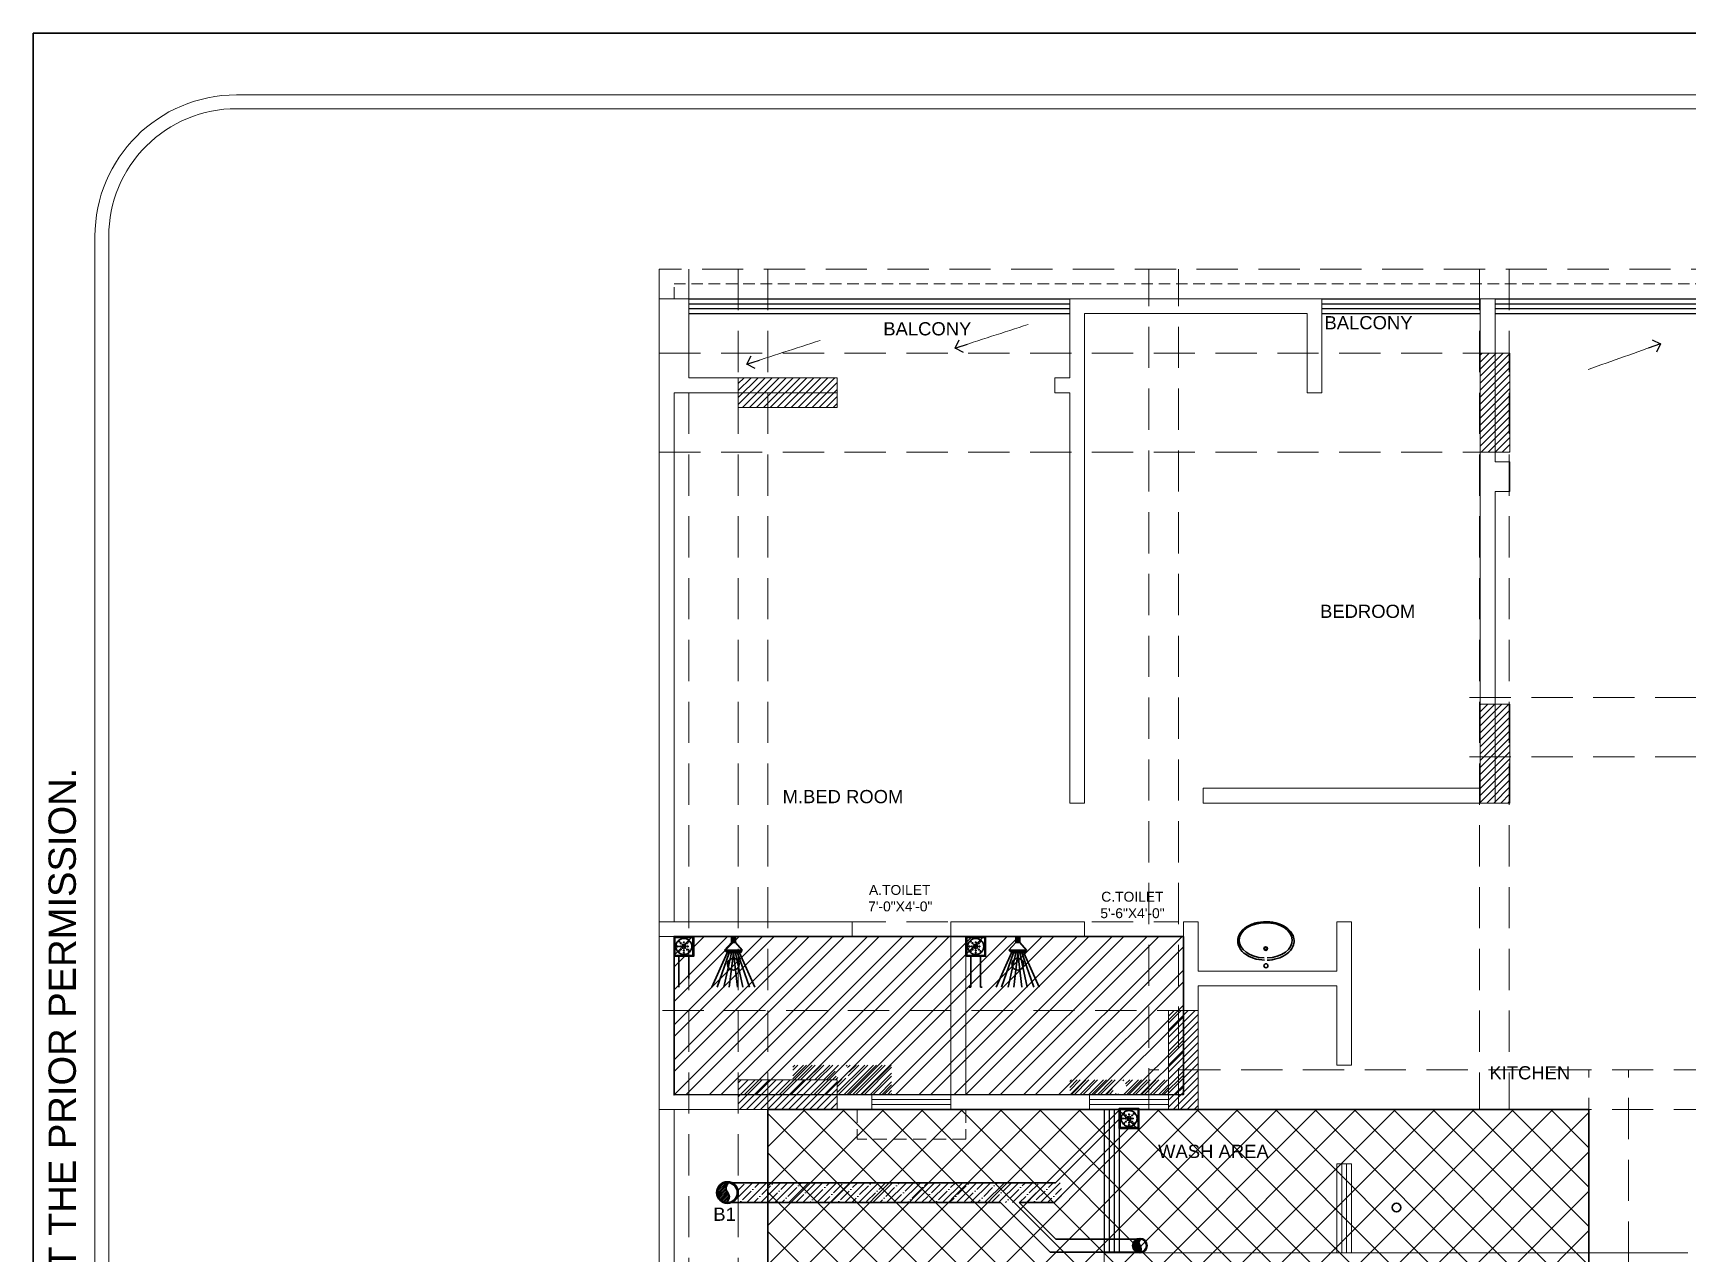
# Model space of a CAD drawing. Header units: inches. Extents: x 1807 to 67852, y 1160 to 20242.
# Drawn here: x 16490 to 16992, y 9468 to 9839 of the extents above; entities that cross this region are included whole.
import ezdxf

# ---------------------------------------------------------------- set-up
doc = ezdxf.new("R2010")
doc.units = ezdxf.units.IN
doc.header["$MEASUREMENT"] = 0
doc.linetypes.add('DASHED', pattern=[0.75, 0.5, -0.25])
doc.layers.get('0').update_dxf_attribs({"lineweight": 20})
for name, color, linetype, lineweight in [('$TD_AUDIT_GENERATED_(67B1F)', 8, 'Continuous', 15), ('3 P.V.C. PIPE', 232, 'Continuous', 30), ('4 upvc pip', 5, 'Continuous', 30), ('4 upvc pip hatch', 6, 'Continuous', 5), ('4. UPCV', 6, 'Continuous', 30), ('A-HATCH', 252, 'Continuous', 13), ('Bathing', 3, 'Continuous', 30), ('BLOCK', 7, 'Continuous', 0), ('column_01', 7, 'Continuous', 18), ('Dummy wall', 8, 'Continuous', 18), ('HATCH', 8, 'Continuous', 0), ('N.WALL', 7, 'Continuous', 25), ('PROJ.', 8, 'DASHED', 20), ('RAILING', 8, 'Continuous', 25), ('SUNK', 216, 'Continuous', 30), ('SUNK HTACH', 165, 'Continuous', 15), ('wall', 7, 'Continuous', 20), ('WINDOW', 8, 'Continuous', 15)]:
    doc.layers.add(name, color=color, linetype=linetype, lineweight=lineweight)
doc.layers.add('K.Text', color=7, linetype='Continuous')
doc.styles.add('Krupalu', font='arial.ttf', dxfattribs={"height": 8})
doc.styles.add('Krupalu 1', font='arial.ttf')
doc.dimstyles.new('Krupalu', dxfattribs={"dimtxt": 4, "dimasz": 4, "dimexe": 0, "dimexo": 0, "dimgap": 0.09, "dimtad": 0, "dimtoh": 1, "dimdec": 0, "dimzin": 3, "dimdsep": 46, "dimlunit": 4, "dimtxsty": 'Krupalu', "dimblk": 'DOTSMALL', "dimcen": 0, "dimse1": 1, "dimse2": 1, "dimclrd": 256, "dimclre": 256, "dimclrt": 7, "dimadec": 0, "dimazin": 0, "dimtfac": 1, "dimtdec": 0, "dimtofl": 0, "dimtmove": 1, "dimatfit": 0, "dimldrblk": 'OPEN90', "dimfxl": 1, "dimtolj": 1, "dimtzin": 0, "dimlwd": -1, "dimarcsym": 0})
pattern_1 = [(45, (-2883.811179141252, 0), (-1.060660171779821, 1.060660171779821), [])]
pattern_2 = [(45, (4642.928003148758, -82036.0392067075), (-1.325825214724774, 1.325825214724774), []), (45, (4643.811886623909, -82036.0392067075), (-1.325825214724774, 1.325825214724774), [])]

# ---------------------------------------------------------------- blocks, each defined once
blk = doc.blocks.new('dfhtutrut')
at = {"layer": 'HATCH'}
h = blk.add_hatch(dxfattribs=at)
h.set_pattern_fill('ANSI31', color=256, scale=12, style=0)
h.set_pattern_definition(pattern_1)
h.paths.add_polyline_path([(142340.4278705583, -629915.9774987833), (142340.4278710247, -629945.9774988303), (142349.4278710316, -629945.9774987324), (142349.4278705598, -629915.9774986686)])
h = blk.add_hatch(dxfattribs=at)
h.set_pattern_fill('ANSI31', color=256, scale=12, style=0)
h.set_pattern_definition(pattern_1)
h.paths.add_polyline_path([(142115.4290200328, -629932.4774959385), (142145.4290200799, -629932.4774954678), (142145.4290199807, -629923.4774954608), (142115.4290199169, -629923.477495937)])
h = blk.add_hatch(dxfattribs=at)
h.set_pattern_fill('ANSI31', color=256, scale=12, style=0)
h.set_pattern_definition(pattern_1)
h.paths.add_polyline_path([(142349.4290195126, -630052.4774951002), (142349.4290190463, -630022.4774950532), (142340.4290190393, -630022.4774951511), (142340.4290195111, -630052.4774952149)])
h = blk.add_hatch(dxfattribs=at)
h.set_pattern_fill('ANSI31', color=256, scale=12, style=0)
h.set_pattern_definition(pattern_1)
h.paths.add_polyline_path([(142254.9290174193, -630145.4797899831), (142254.9290169529, -630115.4797899361), (142245.929016946, -630115.479790034), (142245.9290174178, -630145.4797900978)])
h = blk.add_hatch(dxfattribs=at)
h.set_pattern_fill('ANSI31', color=256, scale=12, style=0)
h.set_pattern_definition(pattern_1)
h.paths.add_polyline_path([(142115.4306761258, -630145.4774958038), (142145.4306761728, -630145.4774953331), (142145.4306760736, -630136.4774953261), (142115.4306760098, -630136.4774958023)])
at = {"layer": 'column_01'}
for points in [[(142340.4278705583, -629915.9774987833), (142340.4278710247, -629945.9774988303), (142349.4278710316, -629945.9774987324), (142349.4278705598, -629915.9774986686)], [(142115.4290200328, -629932.4774959385), (142145.4290200799, -629932.4774954678), (142145.4290199807, -629923.4774954608), (142115.4290199169, -629923.477495937)], [(142349.4290195126, -630052.4774951002), (142349.4290190463, -630022.4774950532), (142340.4290190393, -630022.4774951511), (142340.4290195111, -630052.4774952149)], [(142254.9290174193, -630145.4797899831), (142254.9290169529, -630115.4797899361), (142245.929016946, -630115.479790034), (142245.9290174178, -630145.4797900978)], [(142115.4306761258, -630145.4774958038), (142145.4306761728, -630145.4774953331), (142145.4306760736, -630136.4774953261), (142115.4306760098, -630136.4774958023)]]:
    blk.add_lwpolyline(points, close=True, dxfattribs=at)
blk = doc.blocks.new('Shower')
at = {"layer": 'Bathing'}
h = blk.add_hatch(color=256, dxfattribs=at)
h.paths.add_polyline_path([(60267.41833196791, -3620.431860871338), (60268.65211769909, -3620.431860871395), (60268.65211769909, -3618.635292511739), (60267.4183319679, -3618.635292511768)])
h.paths.add_polyline_path([(60270.15766957924, -3623.625805427511), (60270.72500750469, -3622.804406799856), (60265.34544216232, -3622.804406799798), (60266.14786777544, -3623.625805427511)])
at = {"layer": 'Bathing', "ltscale": 3}
for p, q in [((60266.14786777544, -3623.625805427511), (60261.50000510409, -3633.999999717096)), ((60266.7830998716, -3623.625805427511), (60263.15139451563, -3633.999999717096)), ((60267.4183319679, -3623.625805427511), (60265.16633575584, -3633.999999717096)), ((60267.4183319679, -3620.431860871395), (60265.34544216236, -3622.804406799798)), ((60265.34544216236, -3622.804406799798), (60266.14786777544, -3623.625805427511)), ((60270.72500750468, -3622.804406799856), (60265.34544216236, -3622.804406799798)), ((60266.14786777544, -3623.625805427511), (60270.15766957925, -3623.625805427511)), ((60268.03522483353, -3623.625805427511), (60266.80128588562, -3633.999999717096)), ((60267.4183319679, -3620.431860871395), (60267.4183319679, -3618.635292511739)), ((60268.65211769909, -3618.635292511739), (60267.4183319679, -3618.635292511739)), ((60268.65211769898, -3618.635292511739), (60267.4183319679, -3618.635292511768)), ((60268.65211769909, -3620.431860871395), (60267.4183319679, -3620.431860871395)), ((60268.65211769898, -3620.431860871395), (60267.4183319679, -3620.431860871338)), ((60268.03522483352, -3623.625805427511), (60269.26916378141, -3633.999999717096)), ((60268.65211769909, -3620.431860871395), (60268.65211769909, -3618.635292511739)), ((60268.65211769909, -3620.431860871395), (60270.72500750473, -3622.804406799798)), ((60268.65211769914, -3623.625805427511), (60270.90411391117, -3633.999999717096)), ((60269.28734979543, -3623.625805427511), (60272.91905515142, -3633.999999717096)), ((60269.92258189157, -3623.625805427511), (60274.57044456293, -3633.999999717096)), ((60270.15766957925, -3623.625805427511), (60270.72500750473, -3622.804406799798))]:
    blk.add_line(p, q, dxfattribs=at)
for points in [[(60267.41833196787, -3620.431860871395), (60265.34544216223, -3622.804406799798)], [(60270.72500750468, -3622.804406799856), (60268.65211769898, -3620.431860871395)]]:
    blk.add_lwpolyline(points, dxfattribs=at)
blk.add_circle((60268.03522483353, -3627.043608548456), 1.779722321782173, dxfattribs=at)
blk = doc.blocks.new('rwrwq')
at = {"layer": 'Bathing'}
for points in [[(19894.37203204799, -3202.340139237341), (19894.37203204799, -3196.340139237341), (19900.37203204799, -3196.340139237341), (19900.37203204799, -3202.340139237341)], [(19894.64703204798, -3202.065139237201), (19894.64703204798, -3196.615139237247), (19900.09703204799, -3196.615139237247), (19900.09703204799, -3202.065139237201)]]:
    blk.add_lwpolyline(points, close=True, dxfattribs=at)
for centre, radius in [((19897.37203204799, -3199.340139237355), 2.421044871691265), ((19895.50019133168, -3199.340139237355), 0.1287538472970482), ((19895.92520902531, -3197.893316214764), 0.1287538472970482), ((19895.92520902531, -3200.786962259974), 0.1287538472970482), ((19896.22368872772, -3199.340139237355), 0.1287538472970482), ((19896.41583037584, -3198.383937565223), 0.1287538472970482), ((19896.41583037584, -3200.296340909472), 0.1287538472970482), ((19896.86680024385, -3199.340139237355), 0.1287538472970482), ((19896.93864527541, -3198.906752464658), 0.1287538472970482), ((19896.93864527541, -3199.773526009761), 0.1287538472970482), ((19897.37203204799, -3198.109556690519), 0.1287538472970482), ((19897.37203204799, -3198.109556690519), 0.1287538472970482), ((19897.37203204799, -3198.83381198644), 0.1287538472970482), ((19897.37203204799, -3198.83381198644), 0.1287538472970482), ((19897.37203204799, -3199.340139237355), 0.1287538472970482), ((19897.37203204799, -3199.846466488007), 0.1287538472970482), ((19897.37203204799, -3199.846466488007), 0.1287538472970482), ((19897.37203204799, -3200.570721783957), 0.1287538472970482), ((19897.37203204799, -3200.570721783957), 0.1287538472970482), ((19897.37203204799, -3201.278879867829), 0.1287538472970482), ((19897.37203204799, -3201.278879867829), 0.1287538472970482), ((19897.80541882057, -3198.906752464658), 0.1287538472970482), ((19897.80541882057, -3199.773526009761), 0.1287538472970482), ((19897.8772638521, -3199.340139237355), 0.1287538472970482), ((19898.32823372013, -3198.383937565223), 0.1287538472970482), ((19898.32823372013, -3200.296340909472), 0.1287538472970482), ((19898.52037536825, -3199.340139237355), 0.1287538472970482), ((19898.81885507066, -3197.893316214764), 0.1287538472970482), ((19898.81885507066, -3200.786962259974), 0.1287538472970482)]:
    blk.add_circle(centre, radius, dxfattribs=at)
blk = doc.blocks.new('_DotSmall')
at = {"color": 0, "linetype": 'ByBlock', "const_width": 0.5}
blk.add_lwpolyline([(-0.0625, 0, 1), (0.0625, 0, 1)], format="xyb", close=True, dxfattribs=at)
blk = doc.blocks.new('_Open90')
at = {"color": 0, "linetype": 'ByBlock', "lineweight": -2}
for p, q in [((0, 0), (-1, 0)), ((-0.5, 0.5), (0, 0)), ((0, 0), (-0.5, -0.5))]:
    blk.add_line(p, q, dxfattribs=at)
blk = doc.blocks.new('zw$137B')
at = {"layer": '$TD_AUDIT_GENERATED_(67B1F)', "linetype": 'DASHED', "lineweight": -2, "ltscale": 25}
for p, q in [((-134.9988518412865, 94.49999984470196), (-572.9988513979188, 94.49999984470196)), ((-572.9988513979188, 94.49999984470196), (-572.9988513979188, -1139.999999958207)), ((-563.9988513979188, 94.49999984470196), (-563.9988513979188, -1139.999999958207)), ((-548.9999999417341, 94.49999984470196), (-548.9999999417341, -270.0013424876379)), ((-539.9999999417341, 94.49999984470196), (-539.9999999417341, -270.0013424876379)), ((-424.5, -160.4999999729916), (-424.5, 94.50219975970685)), ((-415.5, -160.4999999729916), (-415.5, 94.49999984470196)), ((-324.1917647850642, 94.49999984470196), (-324.1917647850642, -160.4999999729916)), ((-315.1917647850642, 94.49999984470196), (-315.1917647850642, -160.4999999729916)), ((-134.9988518412865, 85.49999984470196), (-572.9988513979188, 85.49999984470196)), ((328.5000001885055, -148.4999999729916), (-424.5, -148.4999999729916)), ((328.5000001885055, -160.4999999729916), (-424.5, -160.4999999729916))]:
    blk.add_line(p, q, dxfattribs=at)
at = {"layer": '$TD_AUDIT_GENERATED_(67B1F)', "color": 3, "linetype": 'DASHED', "lineweight": -2, "ltscale": 25}
for p, q in [((-327.1917647850642, -35.50000000023283), (-134.9988518412865, -35.50000000023283)), ((-327.1917647850642, -53.50000000023283), (-134.9988518412865, -53.50000000023283))]:
    blk.add_line(p, q, dxfattribs=at)
at = {"layer": '$TD_AUDIT_GENERATED_(67B1F)', "linetype": 'DASHED', "lineweight": -2, "ltscale": 25}
for points in [[(-572.9988513979188, 69.00219929416198), (-314.9988508544775, 69.0022035825532)], [(-572.9988513979188, 38.99999257130548), (-315.0000000000146, 38.99999685969669)], [(-572.9988513979188, -103.5011473769555), (-415.5, -103.5011473769555)], [(-572.9988513979188, -108.0011473769555), (-415.5, -108.0011473769555)], [(-409.5000013254758, -130.498852299992), (-572.9988513979188, -130.4988544629887)], [(-290.9988480072061, -1144.500574246282), (-290.9988480072061, -148.4999999729916)], [(-278.9988480072061, -1144.500574246282), (-278.9988480072061, -148.4999999729916)], [(-409.4988505589718, -160.4988525822992), (-572.9988513979188, -160.5015423175646)]]:
    blk.add_lwpolyline(points, dxfattribs=at)

msp = doc.modelspace()

# ---------------------------------------------------------------- hatches: boundary and pattern name
at = {"layer": '4 upvc pip hatch', "ltscale": 10}
h = msp.add_hatch(dxfattribs=at)
h.set_pattern_fill('ANSI31', color=256, scale=3, style=0)
h.set_pattern_definition([(45.00000000000001, (-46983.61509418753, -131239.0023688299), (-0.2651650429449554, 0.2651650429449554), [])])
edge = h.paths.add_edge_path()
edge.add_spline(control_points=[(16700.7685501268, 9483.967109088162), (16701.18523922637, 9484.531049465311), (16702.20978645414, 9485.91765533075), (16699.94065027278, 9487.975193925102), (16700.93150997032, 9489.372502836532), (16701.3331161691, 9489.938847316736)], knot_values=[0, 0, 0, 0, 1.259254292856843, 3.096230486813582, 4.348223097679245, 4.348223097679245, 4.348223097679245, 4.348223097679245], degree=3, periodic=0)
edge.add_arc((16700.98113017746, 9486.959567896864), 3, 83.26204288133455, 180)
edge.add_arc((16700.98113017746, 9486.959567896864), 3, 180, 265.9366147680938)
at = {"layer": '4 upvc pip hatch'}
h = msp.add_hatch(dxfattribs=at)
h.set_pattern_fill('ANSI35', color=256, scale=12, style=0)
h.set_pattern_definition([(45, (-7059.60635938761, 282.4769498079531), (-2.121320343559642, 2.121320343559643), []), (45, (-7057.485039047609, 282.4769498079531), (-2.121320343559642, 2.121320343559643), [3.75, -0.75, 0, -0.75])])
h.paths.add_polyline_path([(16704.28113017746, 9483.94367200283), (16802.32178711617, 9483.94367200283), (16802.32178711617, 9489.94367200283), (16704.28113017746, 9489.94367200283)])
at = {"layer": '4 upvc pip hatch', "ltscale": 10}
h = msp.add_hatch(dxfattribs=at)
h.set_pattern_fill('ANSI31', color=256, scale=2, style=0)
h.set_pattern_definition([(45.00000000000001, (-25630.32159707804, -84346.43306730335), (-0.1767766952966369, 0.1767766952966369), [])])
edge = h.paths.add_edge_path()
edge.add_spline(control_points=[(16825.93416579818, 9468.879917975311), (16826.21195853123, 9469.255878226744), (16826.89499001641, 9470.180282137037), (16825.38223256217, 9471.551974533271), (16826.04280569386, 9472.483513807558), (16826.31054315972, 9472.86107679436)], knot_values=[0, 0, 0, 0, 1.259254292856843, 3.096230486813582, 4.348223097679245, 4.348223097679245, 4.348223097679245, 4.348223097679245], degree=3, periodic=0)
edge.add_arc((16826.07588583195, 9470.874890514446), 2, 83.26204288133455, 180)
edge.add_arc((16826.07588583195, 9470.874890514446), 2, 180, 265.9366147680938)
at = {"layer": 'Dummy wall', "ltscale": 10}
h = msp.add_hatch(dxfattribs=at)
h.set_pattern_fill('ANSI32', color=256, scale=5, style=0)
h.set_pattern_definition(pattern_2)
h.paths.add_polyline_path([(16734.28393438708, 9516.674890514725), (16734.28393433749, 9521.17489018759), (16720.782275851, 9521.17488997325), (16720.782275851, 9525.67488997327), (16732.8005415538, 9525.67488997327), (16735.7822806843, 9525.674889973276, 2.414213562373095), (16737.92368884117, 9523.533481816414, 0.414213562373095), (16735.7822806843, 9525.67488997327), (16738.76401981472, 9525.67488997327), (16750.782275851, 9525.67488997327), (16750.782275851, 9516.674890514725), (16744.782275851, 9516.674890514725)])
h = msp.add_hatch(dxfattribs=at)
h.set_pattern_fill('ANSI32', color=256, scale=5, style=0)
h.set_pattern_definition(pattern_2)
h.paths.add_polyline_path([(16804.78227520981, 9516.674890514725), (16804.78227520981, 9521.174890514725), (16815.33878437149, 9521.174890680752), (16816.8005314111, 9521.174890703742), (16819.78227050792, 9521.174890750643, 2.414213535522352), (16821.92367869847, 9519.03348259378, 0.4081784772964397), (16819.82648521963, 9521.174890751332), (16822.76400967202, 9521.174890797532), (16824.31420493033, 9521.174890821912), (16834.78227554004, 9521.17489098655), (16834.78227520981, 9516.674890514725), (16810.782275851, 9516.674890514725)])
at = {"layer": 'SUNK HTACH', "ltscale": 10}
h = msp.add_hatch(dxfattribs=at)
h.set_pattern_fill('ANSI32', color=63, scale=20, style=0)
h.set_pattern_definition([(45, (16684.78112882218, 9516.628033465056), (-5.303300858899107, 5.303300858899107), []), (45, (16688.31666272218, 9516.628033465056), (-5.303300858899107, 5.303300858899107), [])])
h.paths.add_polyline_path([(16684.78112882218, 9564.673743139872), (16839.28112882218, 9564.673743139872), (16839.28112882218, 9516.719452814676), (16684.78112882218, 9516.628033465056)])
h = msp.add_hatch(dxfattribs=at)
h.set_pattern_fill('ANSI37', color=1, scale=67.5, style=0)
h.set_pattern_definition([(45.00000000000001, (11951.29836738746, -55328.92698113223), (-5.966213466261491, 5.966213466261491), []), (135, (11951.29836738746, -55328.92698113223), (-5.966213466261491, -5.966213466261491), [])])
h.paths.add_polyline_path([(16713.28113023572, 9512.173743139865), (16962.28228217025, 9512.173743139865), (16962.28228217025, 9404.174890512397), (16713.28113023572, 9404.174890512397)])

# ---------------------------------------------------------------- linework, layer by layer
at = {"layer": '3 P.V.C. PIPE', "ltscale": 50}
for p, q in [((16686.282275851, 9558.674890514587), (16686.282275851, 9549.291203131843)), ((16689.282275851, 9558.67489051459), (16689.282275851, 9551.94805738134)), ((16774.782275851, 9558.674890514703), (16774.782275851, 9549.29120313196)), ((16777.782275851, 9558.674890514705), (16777.78227585101, 9549.29120313196)), ((16774.28227585086, 9549.29120313196), (16774.782275851, 9549.29120313196)), ((16777.78227585101, 9549.29120313196), (16778.28227585086, 9549.29120313196))]:
    msp.add_line(p, q, dxfattribs=at)
at = {"layer": '4 upvc pip'}
msp.add_lwpolyline([(16490.39278698429, 9838.79226470621), (18913.59404890365, 9838.79226470621), (18913.59404890365, 8125.417635068383), (16490.39278698429, 8125.417635068383)], close=True, dxfattribs=at)
at = {"layer": '4. UPCV', "ltscale": 10}
for p, q in [((16800.10447915455, 9483.94367200283), (16822.88569766648, 9506.724890514772)), ((16800.44791881457, 9489.943965912338), (16820.05727585099, 9509.55332294876)), ((16700.97913529293, 9489.959567233604), (16800.44791881457, 9489.94396591234)), ((16700.97913529293, 9483.959567233604), (16783.81331129512, 9483.9433039665)), ((16783.81331129512, 9483.9433039665), (16798.88172474717, 9468.874890514446)), ((16789.46979750828, 9483.94367200283), (16800.53857899667, 9472.874890514446)), ((16789.46979750828, 9483.94367200283), (16800.10447915455, 9483.94367200283)), ((16826.07588583195, 9472.874890514446), (16800.53857899667, 9472.874890514446)), ((16826.07588583195, 9468.874890514446), (16798.88172474717, 9468.874890514446))]:
    msp.add_line(p, q, dxfattribs=at)
for centre, radius in [((16700.98113017746, 9486.959567896864), 3.3), ((16700.98113017746, 9486.959567896864), 3), ((16826.07588583195, 9470.874890514446), 2.2), ((16826.07588583195, 9470.874890514446), 2)]:
    msp.add_circle(centre, radius, dxfattribs=at)
for points, knots in [([(16700.7685501268, 9483.967109088162), (16701.18523913786, 9484.531049345218), (16702.20978410183, 9485.91765538659), (16699.94065262436, 9487.975193886961), (16700.93151005435, 9489.372502954879), (16701.3331161691, 9489.938847316736)], [0, 0, 0, 0, 1.888881036914295, 4.644344532956827, 6.522333056650295, 6.522333056650295, 6.522333056650295, 6.522333056650295]), ([(16825.93416579818, 9468.879917975311), (16826.21195844263, 9469.255878106647), (16826.89498766414, 9470.180282192863), (16825.38223491369, 9471.551974495163), (16826.04280577787, 9472.48351392592), (16826.31054315972, 9472.86107679436)], [0, 0, 0, 0, 1.259253890506048, 3.096229289577268, 4.348221507847651, 4.348221507847651, 4.348221507847651, 4.348221507847651])]:
    msp.add_open_spline(points, degree=3, knots=knots, dxfattribs=at)
at = {"layer": 'A-HATCH'}
for points in [[(18847.84627468929, 9820.026733048175), (16552.06076870601, 9820.026733048275, 0.4142135623730951), (16509.15831864219, 9777.124282984372), (16509.15831864219, 8191.165409282758, 0.4142135623730951), (16556.1405611985, 8144.183166726254), (18844.78709949119, 8144.183166726254, 0.4142135623730953), (18894.82851724576, 8194.224584480915), (18894.82851724576, 9773.044490491833, 0.4142135623730951)], [(18847.84627468929, 9815.856614902006), (16552.06076870601, 9815.85661490208, 0.4142135623730951), (16513.32843678819, 9777.124282984372), (16513.32843678819, 8191.165409282758, 0.4142135623730951), (16556.1405611985, 8148.353284872497), (18844.78709949119, 8148.353284872497, 0.4142135623731504), (18890.6583990995, 8194.224584480915), (18890.6583990995, 9773.044490491833, 0.4142135623731546)]]:
    msp.add_lwpolyline(points, format="xyb", close=True, dxfattribs=at)
at = {"layer": 'Bathing'}
for centre, radius in [((16864.24135811693, 9561.011152626066), 0.5477062227527695), ((16864.24135811693, 9561.011152626066), 0.4032960061653105), ((16864.30109538321, 9555.790425087958), 0.6155345738159739)]:
    msp.add_circle(centre, radius, dxfattribs=at)
at = {"layer": 'Bathing', "extrusion": (0.0005301243182328594, 2.76423767798678e-10, 0.9999998594840939)}
msp.add_circle((16903.88463978916, 9482.442064795123, 9.412536657363681), 1.323438652761297, dxfattribs=at)
at = {"layer": 'Bathing'}
msp.add_ellipse((16864.24135811693, 9563.522867521615), major_axis=(-8.056748866623227, -1.484517873758159e-10), ratio=0.663757989353429, start_param=1.630195805320444, end_param=7.796446130066879, dxfattribs=at)
for points, knots in [([(16864.62657762048, 9557.488584538332), (16865.67368863554, 9557.516860949712), (16866.71327952897, 9557.675822770972), (16868.80930320461, 9558.288844272196), (16869.83702125362, 9558.788494830478), (16871.49985779597, 9560.056394837993), (16872.13549474484, 9560.826422372855), (16872.75433051187, 9562.272285801439), (16872.87210257394, 9562.909530529192), (16872.80542659558, 9564.175682990804), (16872.62142779907, 9564.80231384033), (16871.9875125972, 9565.967007484483), (16871.53888406217, 9566.505623848781), (16870.43419059211, 9567.45350195784), (16869.77800987809, 9567.863209574272), (16867.98498026406, 9568.678550415985), (16866.76516230296, 9568.99405738341), (16864.24448011463, 9569.238976312357), (16862.94509921697, 9569.168089647246), (16860.51267130646, 9568.651015490985), (16859.38080657514, 9568.205405912006), (16857.5014758899, 9567.007313294795), (16856.75334574488, 9566.253875877437), (16855.92646402233, 9564.751580590811), (16855.73508037751, 9564.041590035682), (16855.73508037751, 9563.32961474952)], [1.610972373639783, 1.610972373639783, 1.610972373639783, 1.610972373639783, 1.985827239866159, 1.985827239866159, 2.425310698292767, 2.425310698292767, 2.864794156719375, 2.864794156719375, 3.176532129011759, 3.176532129011759, 3.488270101304142, 3.488270101304142, 3.800008073596525, 3.800008073596525, 4.111746045888909, 4.111746045888909, 4.567037032492656, 4.567037032492656, 5.022328019096402, 5.022328019096402, 5.477619005700146, 5.477619005700146, 5.932909992303892, 5.932909992303892, 6.283185307179585, 6.283185307179585, 6.283185307179585, 6.283185307179585]), ([(16855.73508037751, 9563.32961474952), (16855.73508037751, 9562.866394915873), (16855.8153333787, 9562.403444336866), (16856.27195176164, 9561.096610076456), (16856.85376044837, 9560.301910638833), (16858.42784774451, 9558.97599473688), (16859.42037333696, 9558.442369957302), (16861.57738119628, 9557.725988153215), (16862.72976138334, 9557.526948361417), (16863.89335742729, 9557.490223175257)], [0, 0, 0, 0, 0.2278934061597285, 0.2278934061597285, 0.6673768645863363, 0.6673768645863363, 1.106860323012944, 1.106860323012944, 1.523520708206541, 1.523520708206541, 1.523520708206541, 1.523520708206541])]:
    msp.add_open_spline(points, degree=3, knots=knots, dxfattribs=at)
at = {"layer": 'PROJ.', "ltscale": 8}
for p, q in [((16740.28112882215, 9512.173743139865), (16740.28112882215, 9503.173743139865)), ((16773.28112882215, 9512.173743139865), (16773.28112882215, 9503.173743139865)), ((16773.28112882215, 9503.173743139865), (16740.28112882215, 9503.173743139865))]:
    msp.add_line(p, q, dxfattribs=at)
at = {"layer": 'PROJ.', "ltscale": 7}
msp.add_lwpolyline([(16684.78112882218, 9758.173743139749), (16684.78112882218, 9762.673743139865), (17113.78112882218, 9762.673743139865), (17113.78112882218, 9758.173743139865)], dxfattribs=at)
at = {"layer": 'RAILING'}
for p, q in [((16689.28112882221, 9758.173743139632), (16804.78112882218, 9758.173743139749)), ((16881.28112882221, 9758.173743139749), (16929.28112882218, 9758.173743139865)), ((16933.78112882218, 9758.173743139865), (17109.28112882218, 9758.173743139865)), ((16689.28112882221, 9756.673743139632), (16804.78112882218, 9756.673743139749)), ((16689.28112882221, 9755.173743139749), (16804.78112882218, 9755.173743139865)), ((16689.28112882221, 9753.673743139749), (16804.78112882218, 9753.673743139865)), ((16881.28112882221, 9756.673743139749), (16929.28112882218, 9756.673743139865)), ((16881.28112882221, 9755.173743139749), (16929.28112882218, 9755.173743139865)), ((16881.28112882221, 9753.673743139749), (16929.28112882218, 9753.673743139865)), ((16933.78112882218, 9756.673743139865), (17109.28112882218, 9756.673743139865)), ((16933.78112882218, 9755.173743139865), (17109.28112882218, 9755.173743139865)), ((16933.78112882218, 9753.673743139865), (17109.28112882218, 9753.673743139865)), ((16815.28112882218, 9512.173743139865), (16815.28112882215, 9468.673743139865)), ((16816.78112882218, 9512.173743139865), (16816.78112882215, 9468.673743139865)), ((16818.28112882218, 9512.173743139865), (16818.28112882215, 9468.673743139865)), ((16819.78112882218, 9512.173743139865), (16819.78112882215, 9468.673743139865))]:
    msp.add_line(p, q, dxfattribs=at)
at = {"layer": 'SUNK'}
for points in [[(16684.78112882218, 9564.673743139872), (16839.28112882218, 9564.673743139872), (16839.28112882218, 9516.719452814676), (16684.78112882218, 9516.628033465056)], [(16713.28113023572, 9512.173743139865), (16962.28228217025, 9512.173743139865), (16962.28228217025, 9404.174890512397), (16713.28113023572, 9404.174890512397)]]:
    msp.add_lwpolyline(points, close=True, dxfattribs=at)
at = {"layer": 'wall'}
for p, q in [((16680.28112882218, 9758.173743139865), (16680.28112882218, 9512.173743139865)), ((16680.28112882218, 9758.173743139865), (16689.28112882218, 9758.173743139632)), ((16689.28112882218, 9734.173743139865), (16689.28112882218, 9758.173743139632)), ((16804.78112882218, 9758.173743139749), (16804.78112882218, 9734.173743139865)), ((16804.78112882218, 9758.173743139749), (16881.28112882218, 9758.173743139749)), ((16881.28112882218, 9758.173743139749), (16881.28112882218, 9729.673743139865)), ((16929.28112882218, 9758.173743139865), (16929.28112882218, 9609.673743139865)), ((16929.28112882218, 9758.173743139865), (16933.78112882218, 9758.173743139865)), ((16933.78112882218, 9758.173743139865), (16933.78112882218, 9708.673743139865)), ((16809.28112882218, 9753.673743139865), (16809.28112882218, 9605.173743139865)), ((16809.28112882218, 9753.673743139865), (16876.78112882218, 9753.673743139749)), ((16876.78112882218, 9753.673743139749), (16876.78112882218, 9729.673743139865)), ((16734.28112882221, 9734.173743139865), (16689.28112882218, 9734.173743139865)), ((16704.28227820622, 9734.177231553387), (16734.28227804336, 9734.177231553387)), ((16704.28227820622, 9725.177231010428), (16704.28227820622, 9734.177231553387)), ((16704.28227818079, 9725.1748909436), (16704.28227818079, 9734.174890505878)), ((16704.28227818079, 9734.174890505878), (16734.28227837532, 9734.174890505878)), ((16734.28112882218, 9729.673743139865), (16734.28112882218, 9734.173743139865)), ((16734.28227804336, 9734.177231553387), (16734.28227804336, 9725.177231010428)), ((16734.28227837532, 9734.174890505878), (16734.28227837532, 9725.1748909436)), ((16804.78112882218, 9734.173743139865), (16800.28112882221, 9734.173743139865)), ((16800.28112882218, 9729.673743139865), (16800.28112882218, 9734.173743139865)), ((16684.78112882218, 9729.673743139865), (16684.78112882218, 9569.173743139865)), ((16734.28112882221, 9729.673743139749), (16684.78112882218, 9729.673743139865)), ((16804.78112882218, 9729.673743139865), (16800.28112882221, 9729.673743139865)), ((16804.78112882218, 9729.673743139865), (16804.78112882218, 9605.173743139865)), ((16881.28112882218, 9729.673743139865), (16876.78112882218, 9729.673743139865)), ((16734.28227804336, 9725.177231010428), (16704.28227820622, 9725.177231010428)), ((16734.28227837532, 9725.1748909436), (16704.28227818079, 9725.1748909436)), ((16938.28112882218, 9708.673743139865), (16933.78112882218, 9708.673743139865)), ((16938.28112882218, 9699.673743139865), (16938.28112882218, 9708.673743139865)), ((16933.78112882218, 9699.673743139865), (16938.28112882218, 9699.673743139865)), ((16933.78112882218, 9699.673743139865), (16933.78112882218, 9605.173743139865)), ((16845.28112882218, 9609.673743139865), (16845.28112882218, 9605.173743139865)), ((16845.28112882218, 9609.673743139865), (16929.28112882218, 9609.673743139865)), ((16804.78112882218, 9605.173743139865), (16809.28112882218, 9605.173743139865)), ((16845.28112882218, 9605.173743139865), (16933.78112882218, 9605.173743139865)), ((16738.78112882221, 9569.173743139982), (16684.78112882218, 9569.173743139749)), ((16738.78112882218, 9569.173743139865), (16738.78112882218, 9564.673743139865)), ((16768.78112882218, 9569.173743139865), (16768.78112882218, 9512.173743139865)), ((16809.28112882218, 9569.173743139865), (16768.78112882221, 9569.173743139982)), ((16809.28112882218, 9569.173743139865), (16809.28112882221, 9564.673743139982)), ((16839.28112882218, 9569.173743139865), (16839.28112882218, 9516.673743139632)), ((16843.78112885198, 9569.173743139865), (16839.28112882221, 9569.173743139865)), ((16843.78112882218, 9569.173743139865), (16843.78112882218, 9554.173743139865)), ((16890.28112882218, 9569.173743139865), (16885.78112882218, 9569.173743139865)), ((16885.78112882218, 9569.173743139865), (16885.78112882215, 9554.173743139982)), ((16890.28112882218, 9569.173743139865), (16890.28112882218, 9525.673743139865)), ((16738.78112882221, 9564.673743139982), (16684.78112882218, 9564.673743139749)), ((16684.78112882218, 9564.673743139865), (16684.78112882218, 9516.673743139865)), ((16773.28112882218, 9564.673743139982), (16773.28112882218, 9516.673743139865)), ((16809.28112882218, 9564.673743139865), (16773.28112882218, 9564.673743139982)), ((16885.78112882215, 9554.173743139982), (16843.78112882218, 9554.173743139865)), ((16885.78112882215, 9549.673743139982), (16843.78112882218, 9549.673743139865)), ((16843.78112882218, 9549.673743139865), (16843.78112882218, 9512.173743139865)), ((16885.78112882215, 9549.673743139982), (16885.78112882218, 9525.673743139865)), ((16890.28112882218, 9525.673743139865), (16885.78112882218, 9525.673743139865)), ((16744.78112882218, 9516.673743139865), (16684.78112882218, 9516.673743139865)), ((16744.78112882218, 9516.673743139865), (16744.78112882218, 9512.173743139865)), ((16810.78112882221, 9516.673743139865), (16773.28112882215, 9516.673743139865)), ((16810.78112882218, 9516.673743139865), (16810.78112882218, 9512.173743139749)), ((16834.78112882218, 9516.673743139516), (16834.78112882218, 9512.173743139749)), ((16839.28112882218, 9516.673743139749), (16834.78112882218, 9516.673743139516)), ((16744.78112882215, 9512.173743139865), (16680.28112882218, 9512.173743139865)), ((16680.28112882218, 9512.173743139865), (16680.28112882218, 9404.17489050774)), ((16684.78112882218, 9512.173743139865), (16684.78112882218, 9404.17489050774)), ((16810.78112882218, 9512.173743139749), (16768.78112882218, 9512.173743139865)), ((16843.78112882218, 9512.173743139865), (16834.78112882218, 9512.173743139516)), ((16890.28112882218, 9495.673743139865), (16885.78112882218, 9495.673743139865)), ((16815.28112882215, 9468.673743139865), (16815.28112882215, 9464.173743139865)), ((16992.28112882215, 9468.673743139865), (16815.28112882218, 9468.673743139632))]:
    msp.add_line(p, q, dxfattribs=at)
at = {"layer": 'WINDOW'}
for p, q in [((16768.78112882215, 9516.673743139865), (16744.78112882218, 9516.673743139865)), ((16810.78112882221, 9516.673743139865), (16834.78112882218, 9516.673743139865)), ((16768.78112882215, 9515.173743139865), (16744.78112882218, 9515.173743139865)), ((16768.78112882215, 9513.673743139865), (16744.78112882218, 9513.673743139865)), ((16768.78112882215, 9512.173743139865), (16744.78112882218, 9512.173743139865)), ((16810.78112882221, 9515.173743139865), (16834.78112882218, 9515.173743139865)), ((16834.78112882218, 9513.673743139749), (16810.78112882218, 9513.673743139749)), ((16834.78112882218, 9512.173743139749), (16810.78112882218, 9512.173743139749)), ((16885.78112882218, 9495.673743139865), (16885.78112882218, 9468.673743139865)), ((16887.28112882218, 9495.673743139865), (16887.28112882218, 9468.673743139865)), ((16888.78112882218, 9495.673743139865), (16888.78112882218, 9468.673743139865)), ((16890.28112882218, 9495.673743139865), (16890.28112882218, 9468.673743139865))]:
    msp.add_line(p, q, dxfattribs=at)

# ---------------------------------------------------------------- block references
at = {"layer": '$TD_AUDIT_GENERATED_(67B1F)'}
msp.add_blockref('zw$137B', (17253.28113017746, 9672.67489051682), dxfattribs=at)
at = {"layer": 'Bathing'}
for p in [(-3209.589756196998, 12761.01502975193), (-3121.089756196998, 12761.01502975205), (-3074.589756196998, 12708.79002975197)]:
    msp.add_blockref('rwrwq', p, dxfattribs=at)
at = {"layer": 'Bathing', "rotation": 360}
for p in [(-43565.25294898245, 13183.31018302649), (-43479.0029493031, 13183.31018302653)]:
    msp.add_blockref('Shower', p, dxfattribs=at)
at = {"layer": 'column_01'}
msp.add_blockref('dfhtutrut', (-125411.1467417362, 639657.6523855136), dxfattribs=at)

# ---------------------------------------------------------------- texts
at = {"layer": '4. UPCV', "ltscale": 10, "style": 'Krupalu 1'}
msp.add_text('B1', height=4, dxfattribs=at).set_placement((16696.69921061942, 9478.399959324848))
at = {"layer": 'BLOCK', "style": 'Krupalu'}
msp.add_text('THIS DRAWING IS THE PROPERTY OF KRUPALU CONSULTANT  AND SHOULD NOT BE USED FULLY OR PARTLY FOR ANY OTHER PURPOSE OTHER THAN THAT ISSUED FOR WITHOUT THE PRIOR PERMISSION.', height=8.283472713547171, rotation=90, dxfattribs=at).set_placement((16503.35696830489, 8445.84551393841))
at = {"layer": 'K.Text', "style": 'Krupalu 1'}
for s, height, p in [('BALCONY', 4, (16882.06144542095, 9748.91467771717)), ('BALCONY', 4, (16748.24956889607, 9747.069180986524)), ('BEDROOM', 4, (16880.71462132001, 9661.345973738848)), ('M.BED ROOM', 4, (16717.70243158662, 9605.12739660652)), ('A.TOILET', 3, (16743.91355462546, 9577.305194336368)), ('C.TOILET', 3, (16814.36688224159, 9575.244182181108)), ('7\'-0"X4\'-0"', 3, (16743.65559284202, 9572.305194336368)), ('5\'-6"X4\'-0"', 3, (16814.08556589338, 9570.242059038865)), ('KITCHEN', 4, (16932.06982837078, 9521.323543732084)), ('WASH AREA', 4, (16831.60249004041, 9497.476580408082))]:
    msp.add_text(s, height=height, dxfattribs=at).set_placement(p)

# ---------------------------------------------------------------- leaders
at = {"layer": 'N.WALL', "color": 1, "path_type": 1}
for points in [[(16770.01200209484, 9743.19703129693), (16792.18333334114, 9750.366204274773)], [(16706.89882490121, 9738.345290266414), (16729.0701561475, 9745.514463244259)], [(16983.99165460058, 9744.517563125779), (16962.03267121029, 9736.722178665454)]]:
    msp.add_leader(points, dimstyle='Krupalu', override={"dimgap": 0.09, "dimtad": 0, "dimclrd": 1}, dxfattribs=at)

doc.saveas('drawing.dxf')
